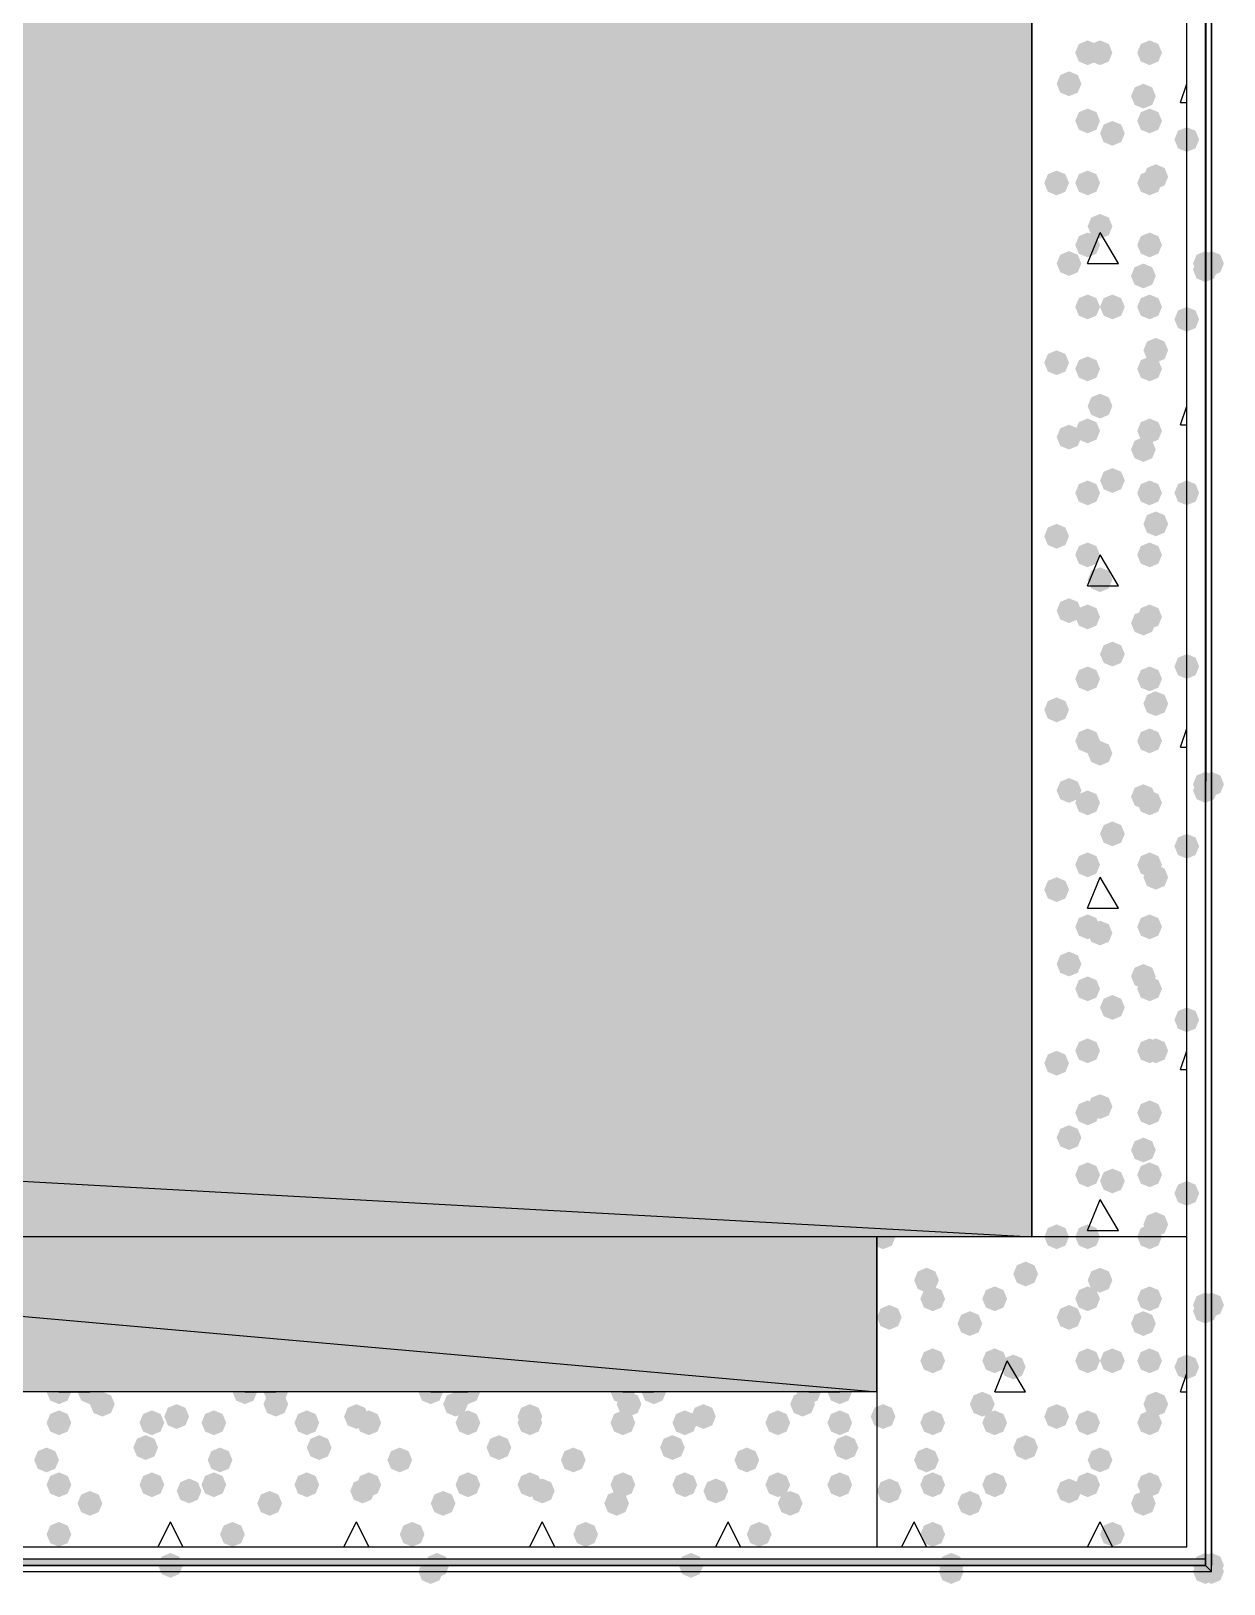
# Model space of a CAD drawing. Header units: millimetres. Extents: x 0 to 420, y 0 to 297.
# Drawn here: x 371.71 to 379.86, y 99.99 to 110.6 of the extents above; entities that cross this region are included whole.
import ezdxf

# ---------------------------------------------------------------- set-up
doc = ezdxf.new("R2010")
doc.units = ezdxf.units.MM
doc.layers.get('0').update_dxf_attribs({"linetype": 'CONTINUOUS'})

msp = doc.modelspace()

# ---------------------------------------------------------------- hatches: boundary and pattern name
at = {"true_color": 0x000007}
h = msp.add_hatch(color=0, dxfattribs=at)
h.paths.add_polyline_path([(379.73, 243.755333), (379.73, 100.160667)], flags=0)
h.paths.add_polyline_path([(379.73, 100.160667), (379.73, 243.755333)], flags=0)
at = {"true_color": 0x000008}
h = msp.add_hatch(color=0, dxfattribs=at)
h.paths.add_polyline_path([(378.544667, 121.454333), (32.469667, 121.454333), (378.544667, 102.362)], flags=0)
h.paths.add_polyline_path([(32.469667, 121.454333), (378.544667, 102.362), (32.469667, 102.362)], flags=0)
for points in [[(379.010333, 110.447667), (378.985463, 110.387871), (378.925667, 110.363), (378.865871, 110.387871), (378.841, 110.447667), (378.865871, 110.507462), (378.925667, 110.532333), (378.985462, 110.507463)], [(379.095, 110.447667), (379.070129, 110.387871), (379.010333, 110.363), (378.950538, 110.387871), (378.925667, 110.447667), (378.950537, 110.507462), (379.010333, 110.532333), (379.070129, 110.507463)], [(379.433667, 110.447667), (379.408796, 110.387871), (379.349, 110.363), (379.289204, 110.387871), (379.264333, 110.447667), (379.289204, 110.507462), (379.349, 110.532333), (379.408796, 110.507463)], [(378.883333, 110.236), (378.858462, 110.176204), (378.798667, 110.151333), (378.738871, 110.176204), (378.714, 110.236), (378.738871, 110.295796), (378.798667, 110.320667), (378.858462, 110.295796)], [(379.391333, 110.151333), (379.366463, 110.091537), (379.306667, 110.066667), (379.246871, 110.091537), (379.222, 110.151333), (379.246871, 110.211129), (379.306667, 110.236), (379.366462, 110.211129)], [(379.010333, 109.982), (378.985463, 109.922204), (378.925667, 109.897333), (378.865871, 109.922204), (378.841, 109.982), (378.865871, 110.041796), (378.925667, 110.066667), (378.985462, 110.041796)], [(379.179667, 109.897333), (379.154796, 109.837538), (379.095, 109.812667), (379.035204, 109.837538), (379.010333, 109.897333), (379.035204, 109.957129), (379.095, 109.982), (379.154796, 109.957129)], [(379.433667, 109.982), (379.408796, 109.922204), (379.349, 109.897333), (379.289204, 109.922204), (379.264333, 109.982), (379.289204, 110.041796), (379.349, 110.066667), (379.408796, 110.041796)], [(379.687667, 109.855), (379.662796, 109.795204), (379.603, 109.770333), (379.543204, 109.795204), (379.518333, 109.855), (379.543204, 109.914796), (379.603, 109.939667), (379.662796, 109.914796)], [(379.476, 109.601), (379.451129, 109.541204), (379.391333, 109.516333), (379.331537, 109.541204), (379.306667, 109.601), (379.331537, 109.660796), (379.391333, 109.685667), (379.451129, 109.660796)], [(378.798667, 109.558667), (378.773796, 109.498871), (378.714, 109.474), (378.654204, 109.498871), (378.629333, 109.558667), (378.654204, 109.618462), (378.714, 109.643333), (378.773796, 109.618463)], [(379.010333, 109.558667), (378.985463, 109.498871), (378.925667, 109.474), (378.865871, 109.498871), (378.841, 109.558667), (378.865871, 109.618462), (378.925667, 109.643333), (378.985462, 109.618463)], [(379.433667, 109.558667), (379.408796, 109.498871), (379.349, 109.474), (379.289204, 109.498871), (379.264333, 109.558667), (379.289204, 109.618462), (379.349, 109.643333), (379.408796, 109.618463)], [(379.095, 109.262333), (379.070129, 109.202538), (379.010333, 109.177667), (378.950538, 109.202538), (378.925667, 109.262333), (378.950537, 109.322129), (379.010333, 109.347), (379.070129, 109.322129)], [(379.010333, 109.135333), (378.985463, 109.075538), (378.925667, 109.050667), (378.865871, 109.075538), (378.841, 109.135333), (378.865871, 109.195129), (378.925667, 109.22), (378.985462, 109.195129)], [(379.433667, 109.135333), (379.408796, 109.075538), (379.349, 109.050667), (379.289204, 109.075538), (379.264333, 109.135333), (379.289204, 109.195129), (379.349, 109.22), (379.408796, 109.195129)], [(378.883333, 109.008333), (378.858462, 108.948537), (378.798667, 108.923667), (378.738871, 108.948537), (378.714, 109.008333), (378.738871, 109.068129), (378.798667, 109.093), (378.858462, 109.068129)], [(379.391333, 108.923667), (379.366463, 108.863871), (379.306667, 108.839), (379.246871, 108.863871), (379.222, 108.923667), (379.246871, 108.983462), (379.306667, 109.008333), (379.366462, 108.983463)], [(379.010333, 108.712), (378.985463, 108.652204), (378.925667, 108.627333), (378.865871, 108.652204), (378.841, 108.712), (378.865871, 108.771796), (378.925667, 108.796667), (378.985462, 108.771796)], [(379.179667, 108.712), (379.154796, 108.652204), (379.095, 108.627333), (379.035204, 108.652204), (379.010333, 108.712), (379.035204, 108.771796), (379.095, 108.796667), (379.154796, 108.771796)], [(379.433667, 108.712), (379.408796, 108.652204), (379.349, 108.627333), (379.289204, 108.652204), (379.264333, 108.712), (379.289204, 108.771796), (379.349, 108.796667), (379.408796, 108.771796)], [(379.687667, 108.627333), (379.662796, 108.567537), (379.603, 108.542667), (379.543204, 108.567537), (379.518333, 108.627333), (379.543204, 108.687129), (379.603, 108.712), (379.662796, 108.687129)], [(379.476, 108.415667), (379.451129, 108.355871), (379.391333, 108.331), (379.331537, 108.355871), (379.306667, 108.415667), (379.331537, 108.475462), (379.391333, 108.500333), (379.451129, 108.475463)], [(378.798667, 108.331), (378.773796, 108.271204), (378.714, 108.246333), (378.654204, 108.271204), (378.629333, 108.331), (378.654204, 108.390796), (378.714, 108.415667), (378.773796, 108.390796)], [(379.010333, 108.288667), (378.985463, 108.228871), (378.925667, 108.204), (378.865871, 108.228871), (378.841, 108.288667), (378.865871, 108.348462), (378.925667, 108.373333), (378.985462, 108.348463)], [(379.433667, 108.288667), (379.408796, 108.228871), (379.349, 108.204), (379.289204, 108.228871), (379.264333, 108.288667), (379.289204, 108.348462), (379.349, 108.373333), (379.408796, 108.348463)], [(379.095, 108.034667), (379.070129, 107.974871), (379.010333, 107.95), (378.950538, 107.974871), (378.925667, 108.034667), (378.950537, 108.094462), (379.010333, 108.119333), (379.070129, 108.094463)], [(378.883333, 107.823), (378.858462, 107.763204), (378.798667, 107.738333), (378.738871, 107.763204), (378.714, 107.823), (378.738871, 107.882796), (378.798667, 107.907667), (378.858462, 107.882796)], [(379.010333, 107.865333), (378.985463, 107.805538), (378.925667, 107.780667), (378.865871, 107.805538), (378.841, 107.865333), (378.865871, 107.925129), (378.925667, 107.95), (378.985462, 107.925129)], [(379.433667, 107.865333), (379.408796, 107.805538), (379.349, 107.780667), (379.289204, 107.805538), (379.264333, 107.865333), (379.289204, 107.925129), (379.349, 107.95), (379.408796, 107.925129)], [(379.391333, 107.738333), (379.366463, 107.678538), (379.306667, 107.653667), (379.246871, 107.678538), (379.222, 107.738333), (379.246871, 107.798129), (379.306667, 107.823), (379.366462, 107.798129)], [(379.179667, 107.526667), (379.154796, 107.466871), (379.095, 107.442), (379.035204, 107.466871), (379.010333, 107.526667), (379.035204, 107.586462), (379.095, 107.611333), (379.154796, 107.586463)], [(379.010333, 107.442), (378.985463, 107.382204), (378.925667, 107.357333), (378.865871, 107.382204), (378.841, 107.442), (378.865871, 107.501796), (378.925667, 107.526667), (378.985462, 107.501796)], [(379.433667, 107.442), (379.408796, 107.382204), (379.349, 107.357333), (379.289204, 107.382204), (379.264333, 107.442), (379.289204, 107.501796), (379.349, 107.526667), (379.408796, 107.501796)], [(379.687667, 107.442), (379.662796, 107.382204), (379.603, 107.357333), (379.543204, 107.382204), (379.518333, 107.442), (379.543204, 107.501796), (379.603, 107.526667), (379.662796, 107.501796)], [(378.798667, 107.145667), (378.773796, 107.085871), (378.714, 107.061), (378.654204, 107.085871), (378.629333, 107.145667), (378.654204, 107.205462), (378.714, 107.230333), (378.773796, 107.205463)], [(379.476, 107.230333), (379.451129, 107.170538), (379.391333, 107.145667), (379.331537, 107.170538), (379.306667, 107.230333), (379.331537, 107.290129), (379.391333, 107.315), (379.451129, 107.290129)], [(379.010333, 107.018667), (378.985463, 106.958871), (378.925667, 106.934), (378.865871, 106.958871), (378.841, 107.018667), (378.865871, 107.078462), (378.925667, 107.103333), (378.985462, 107.078463)], [(379.433667, 107.018667), (379.408796, 106.958871), (379.349, 106.934), (379.289204, 106.958871), (379.264333, 107.018667), (379.289204, 107.078462), (379.349, 107.103333), (379.408796, 107.078463)], [(379.095, 106.849333), (379.070129, 106.789537), (379.010333, 106.764667), (378.950538, 106.789537), (378.925667, 106.849333), (378.950537, 106.909129), (379.010333, 106.934), (379.070129, 106.909129)], [(378.883333, 106.637667), (378.858462, 106.577871), (378.798667, 106.553), (378.738871, 106.577871), (378.714, 106.637667), (378.738871, 106.697462), (378.798667, 106.722333), (378.858462, 106.697463)], [(379.010333, 106.595333), (378.985463, 106.535538), (378.925667, 106.510667), (378.865871, 106.535538), (378.841, 106.595333), (378.865871, 106.655129), (378.925667, 106.68), (378.985462, 106.655129)], [(379.391333, 106.553), (379.366463, 106.493204), (379.306667, 106.468333), (379.246871, 106.493204), (379.222, 106.553), (379.246871, 106.612796), (379.306667, 106.637667), (379.366462, 106.612796)], [(379.433667, 106.595333), (379.408796, 106.535538), (379.349, 106.510667), (379.289204, 106.535538), (379.264333, 106.595333), (379.289204, 106.655129), (379.349, 106.68), (379.408796, 106.655129)], [(379.179667, 106.341333), (379.154796, 106.281537), (379.095, 106.256667), (379.035204, 106.281537), (379.010333, 106.341333), (379.035204, 106.401129), (379.095, 106.426), (379.154796, 106.401129)], [(379.687667, 106.256667), (379.662796, 106.196871), (379.603, 106.172), (379.543204, 106.196871), (379.518333, 106.256667), (379.543204, 106.316462), (379.603, 106.341333), (379.662796, 106.316463)], [(379.010333, 106.172), (378.985463, 106.112204), (378.925667, 106.087333), (378.865871, 106.112204), (378.841, 106.172), (378.865871, 106.231796), (378.925667, 106.256667), (378.985462, 106.231796)], [(379.433667, 106.172), (379.408796, 106.112204), (379.349, 106.087333), (379.289204, 106.112204), (379.264333, 106.172), (379.289204, 106.231796), (379.349, 106.256667), (379.408796, 106.231796)], [(379.476, 106.002667), (379.451129, 105.942871), (379.391333, 105.918), (379.331537, 105.942871), (379.306667, 106.002667), (379.331537, 106.062462), (379.391333, 106.087333), (379.451129, 106.062463)], [(378.798667, 105.960333), (378.773796, 105.900538), (378.714, 105.875667), (378.654204, 105.900538), (378.629333, 105.960333), (378.654204, 106.020129), (378.714, 106.045), (378.773796, 106.020129)], [(379.010333, 105.748667), (378.985463, 105.688871), (378.925667, 105.664), (378.865871, 105.688871), (378.841, 105.748667), (378.865871, 105.808462), (378.925667, 105.833333), (378.985462, 105.808463)], [(379.433667, 105.748667), (379.408796, 105.688871), (379.349, 105.664), (379.289204, 105.688871), (379.264333, 105.748667), (379.289204, 105.808462), (379.349, 105.833333), (379.408796, 105.808463)], [(379.095, 105.664), (379.070129, 105.604204), (379.010333, 105.579333), (378.950538, 105.604204), (378.925667, 105.664), (378.950537, 105.723796), (379.010333, 105.748667), (379.070129, 105.723796)], [(378.883333, 105.41), (378.858462, 105.350204), (378.798667, 105.325333), (378.738871, 105.350204), (378.714, 105.41), (378.738871, 105.469796), (378.798667, 105.494667), (378.858462, 105.469796)], [(379.010333, 105.325333), (378.985463, 105.265537), (378.925667, 105.240667), (378.865871, 105.265537), (378.841, 105.325333), (378.865871, 105.385129), (378.925667, 105.41), (378.985462, 105.385129)], [(379.391333, 105.367667), (379.366463, 105.307871), (379.306667, 105.283), (379.246871, 105.307871), (379.222, 105.367667), (379.246871, 105.427462), (379.306667, 105.452333), (379.366462, 105.427463)], [(379.433667, 105.325333), (379.408796, 105.265537), (379.349, 105.240667), (379.289204, 105.265537), (379.264333, 105.325333), (379.289204, 105.385129), (379.349, 105.41), (379.408796, 105.385129)], [(379.179667, 105.113667), (379.154796, 105.053871), (379.095, 105.029), (379.035204, 105.053871), (379.010333, 105.113667), (379.035204, 105.173462), (379.095, 105.198333), (379.154796, 105.173463)], [(379.687667, 105.029), (379.662796, 104.969204), (379.603, 104.944333), (379.543204, 104.969204), (379.518333, 105.029), (379.543204, 105.088796), (379.603, 105.113667), (379.662796, 105.088796)], [(379.010333, 104.902), (378.985463, 104.842204), (378.925667, 104.817333), (378.865871, 104.842204), (378.841, 104.902), (378.865871, 104.961796), (378.925667, 104.986667), (378.985462, 104.961796)], [(379.433667, 104.902), (379.408796, 104.842204), (379.349, 104.817333), (379.289204, 104.842204), (379.264333, 104.902), (379.289204, 104.961796), (379.349, 104.986667), (379.408796, 104.961796)], [(379.476, 104.817333), (379.451129, 104.757537), (379.391333, 104.732667), (379.331537, 104.757537), (379.306667, 104.817333), (379.331537, 104.877129), (379.391333, 104.902), (379.451129, 104.877129)], [(378.798667, 104.732667), (378.773796, 104.672871), (378.714, 104.648), (378.654204, 104.672871), (378.629333, 104.732667), (378.654204, 104.792462), (378.714, 104.817333), (378.773796, 104.792463)], [(379.010333, 104.478667), (378.985463, 104.418871), (378.925667, 104.394), (378.865871, 104.418871), (378.841, 104.478667), (378.865871, 104.538462), (378.925667, 104.563333), (378.985462, 104.538463)], [(379.433667, 104.478667), (379.408796, 104.418871), (379.349, 104.394), (379.289204, 104.418871), (379.264333, 104.478667), (379.289204, 104.538462), (379.349, 104.563333), (379.408796, 104.538463)], [(379.095, 104.436333), (379.070129, 104.376537), (379.010333, 104.351667), (378.950538, 104.376537), (378.925667, 104.436333), (378.950537, 104.496129), (379.010333, 104.521), (379.070129, 104.496129)], [(378.883333, 104.224667), (378.858462, 104.164871), (378.798667, 104.14), (378.738871, 104.164871), (378.714, 104.224667), (378.738871, 104.284462), (378.798667, 104.309333), (378.858462, 104.284463)], [(379.010333, 104.055333), (378.985463, 103.995538), (378.925667, 103.970667), (378.865871, 103.995538), (378.841, 104.055333), (378.865871, 104.115129), (378.925667, 104.14), (378.985462, 104.115129)], [(379.391333, 104.14), (379.366463, 104.080204), (379.306667, 104.055333), (379.246871, 104.080204), (379.222, 104.14), (379.246871, 104.199796), (379.306667, 104.224667), (379.366462, 104.199796)], [(379.433667, 104.055333), (379.408796, 103.995538), (379.349, 103.970667), (379.289204, 103.995538), (379.264333, 104.055333), (379.289204, 104.115129), (379.349, 104.14), (379.408796, 104.115129)], [(379.179667, 103.928333), (379.154796, 103.868538), (379.095, 103.843667), (379.035204, 103.868538), (379.010333, 103.928333), (379.035204, 103.988129), (379.095, 104.013), (379.154796, 103.988129)], [(379.687667, 103.843667), (379.662796, 103.783871), (379.603, 103.759), (379.543204, 103.783871), (379.518333, 103.843667), (379.543204, 103.903462), (379.603, 103.928333), (379.662796, 103.903463)], [(379.010333, 103.632), (378.985463, 103.572204), (378.925667, 103.547333), (378.865871, 103.572204), (378.841, 103.632), (378.865871, 103.691796), (378.925667, 103.716667), (378.985462, 103.691796)], [(379.433667, 103.632), (379.408796, 103.572204), (379.349, 103.547333), (379.289204, 103.572204), (379.264333, 103.632), (379.289204, 103.691796), (379.349, 103.716667), (379.408796, 103.691796)], [(379.476, 103.632), (379.451129, 103.572204), (379.391333, 103.547333), (379.331537, 103.572204), (379.306667, 103.632), (379.331537, 103.691796), (379.391333, 103.716667), (379.451129, 103.691796)], [(378.798667, 103.547333), (378.773796, 103.487537), (378.714, 103.462667), (378.654204, 103.487537), (378.629333, 103.547333), (378.654204, 103.607129), (378.714, 103.632), (378.773796, 103.607129)], [(379.010333, 103.208667), (378.985463, 103.148871), (378.925667, 103.124), (378.865871, 103.148871), (378.841, 103.208667), (378.865871, 103.268462), (378.925667, 103.293333), (378.985462, 103.268463)], [(379.095, 103.251), (379.070129, 103.191204), (379.010333, 103.166333), (378.950538, 103.191204), (378.925667, 103.251), (378.950537, 103.310796), (379.010333, 103.335667), (379.070129, 103.310796)], [(379.433667, 103.208667), (379.408796, 103.148871), (379.349, 103.124), (379.289204, 103.148871), (379.264333, 103.208667), (379.289204, 103.268462), (379.349, 103.293333), (379.408796, 103.268463)], [(378.883333, 103.039333), (378.858462, 102.979537), (378.798667, 102.954667), (378.738871, 102.979537), (378.714, 103.039333), (378.738871, 103.099129), (378.798667, 103.124), (378.858462, 103.099129)], [(379.391333, 102.954667), (379.366463, 102.894871), (379.306667, 102.87), (379.246871, 102.894871), (379.222, 102.954667), (379.246871, 103.014462), (379.306667, 103.039333), (379.366462, 103.014463)], [(379.010333, 102.785333), (378.985463, 102.725538), (378.925667, 102.700667), (378.865871, 102.725538), (378.841, 102.785333), (378.865871, 102.845129), (378.925667, 102.87), (378.985462, 102.845129)], [(379.433667, 102.785333), (379.408796, 102.725538), (379.349, 102.700667), (379.289204, 102.725538), (379.264333, 102.785333), (379.289204, 102.845129), (379.349, 102.87), (379.408796, 102.845129)], [(379.179667, 102.743), (379.154796, 102.683204), (379.095, 102.658333), (379.035204, 102.683204), (379.010333, 102.743), (379.035204, 102.802796), (379.095, 102.827667), (379.154796, 102.802796)], [(379.687667, 102.658333), (379.662796, 102.598537), (379.603, 102.573667), (379.543204, 102.598537), (379.518333, 102.658333), (379.543204, 102.718129), (379.603, 102.743), (379.662796, 102.718129)], [(379.010333, 102.362), (378.985463, 102.302204), (378.925667, 102.277333), (378.865871, 102.302204), (378.841, 102.362), (378.865871, 102.421796), (378.925667, 102.446667), (378.985462, 102.421796)], [(379.433667, 102.362), (379.408796, 102.302204), (379.349, 102.277333), (379.289204, 102.302204), (379.264333, 102.362), (379.289204, 102.421796), (379.349, 102.446667), (379.408796, 102.421796)], [(379.476, 102.446667), (379.451129, 102.386871), (379.391333, 102.362), (379.331537, 102.386871), (379.306667, 102.446667), (379.331537, 102.506462), (379.391333, 102.531333), (379.451129, 102.506463)], [(371.983, 101.303667), (371.958129, 101.243871), (371.898333, 101.219), (371.838538, 101.243871), (371.813667, 101.303667), (371.838537, 101.363462), (371.898333, 101.388333), (371.958129, 101.363463)], [(372.194667, 101.303667), (372.169796, 101.243871), (372.11, 101.219), (372.050204, 101.243871), (372.025333, 101.303667), (372.050204, 101.363462), (372.11, 101.388333), (372.169796, 101.363463)], [(373.253, 101.303667), (373.228129, 101.243871), (373.168333, 101.219), (373.108538, 101.243871), (373.083667, 101.303667), (373.108537, 101.363462), (373.168333, 101.388333), (373.228129, 101.363463)], [(373.464667, 101.303667), (373.439796, 101.243871), (373.38, 101.219), (373.320204, 101.243871), (373.295333, 101.303667), (373.320204, 101.363462), (373.38, 101.388333), (373.439796, 101.363463)], [(374.523, 101.303667), (374.498129, 101.243871), (374.438333, 101.219), (374.378537, 101.243871), (374.353667, 101.303667), (374.378537, 101.363462), (374.438333, 101.388333), (374.498129, 101.363463)], [(374.777, 101.303667), (374.752129, 101.243871), (374.692333, 101.219), (374.632538, 101.243871), (374.607667, 101.303667), (374.632537, 101.363462), (374.692333, 101.388333), (374.752129, 101.363463)], [(375.835333, 101.303667), (375.810462, 101.243871), (375.750667, 101.219), (375.690871, 101.243871), (375.666, 101.303667), (375.690871, 101.363462), (375.750667, 101.388333), (375.810462, 101.363463)], [(376.047, 101.303667), (376.022129, 101.243871), (375.962333, 101.219), (375.902537, 101.243871), (375.877667, 101.303667), (375.902537, 101.363462), (375.962333, 101.388333), (376.022129, 101.363463)], [(377.105333, 101.303667), (377.080462, 101.243871), (377.020667, 101.219), (376.960871, 101.243871), (376.936, 101.303667), (376.960871, 101.363462), (377.020667, 101.388333), (377.080462, 101.363463)], [(377.317, 101.303667), (377.292129, 101.243871), (377.232333, 101.219), (377.172537, 101.243871), (377.147667, 101.303667), (377.172537, 101.363462), (377.232333, 101.388333), (377.292129, 101.363463)], [(372.279333, 101.219), (372.254462, 101.159204), (372.194667, 101.134333), (372.134871, 101.159204), (372.11, 101.219), (372.134871, 101.278796), (372.194667, 101.303667), (372.254462, 101.278796)], [(373.464667, 101.219), (373.439796, 101.159204), (373.38, 101.134333), (373.320204, 101.159204), (373.295333, 101.219), (373.320204, 101.278796), (373.38, 101.303667), (373.439796, 101.278796)], [(374.692333, 101.219), (374.667462, 101.159204), (374.607667, 101.134333), (374.547871, 101.159204), (374.523, 101.219), (374.547871, 101.278796), (374.607667, 101.303667), (374.667462, 101.278796)], [(375.877667, 101.219), (375.852796, 101.159204), (375.793, 101.134333), (375.733204, 101.159204), (375.708333, 101.219), (375.733204, 101.278796), (375.793, 101.303667), (375.852796, 101.278796)], [(377.063, 101.219), (377.038129, 101.159204), (376.978333, 101.134333), (376.918537, 101.159204), (376.893667, 101.219), (376.918537, 101.278796), (376.978333, 101.303667), (377.038129, 101.278796)], [(371.983, 101.092), (371.958129, 101.032204), (371.898333, 101.007333), (371.838538, 101.032204), (371.813667, 101.092), (371.838537, 101.151796), (371.898333, 101.176667), (371.958129, 101.151796)], [(372.618, 101.092), (372.593129, 101.032204), (372.533333, 101.007333), (372.473538, 101.032204), (372.448667, 101.092), (372.473537, 101.151796), (372.533333, 101.176667), (372.593129, 101.151796)], [(372.787333, 101.134333), (372.762462, 101.074537), (372.702667, 101.049667), (372.642871, 101.074537), (372.618, 101.134333), (372.642871, 101.194129), (372.702667, 101.219), (372.762462, 101.194129)], [(373.041333, 101.092), (373.016462, 101.032204), (372.956667, 101.007333), (372.896871, 101.032204), (372.872, 101.092), (372.896871, 101.151796), (372.956667, 101.176667), (373.016462, 101.151796)], [(373.676333, 101.092), (373.651462, 101.032204), (373.591667, 101.007333), (373.531871, 101.032204), (373.507, 101.092), (373.531871, 101.151796), (373.591667, 101.176667), (373.651462, 101.151796)], [(374.015, 101.134333), (373.990129, 101.074537), (373.930333, 101.049667), (373.870538, 101.074537), (373.845667, 101.134333), (373.870537, 101.194129), (373.930333, 101.219), (373.990129, 101.194129)], [(374.099667, 101.092), (374.074796, 101.032204), (374.015, 101.007333), (373.955204, 101.032204), (373.930333, 101.092), (373.955204, 101.151796), (374.015, 101.176667), (374.074796, 101.151796)], [(374.777, 101.092), (374.752129, 101.032204), (374.692333, 101.007333), (374.632538, 101.032204), (374.607667, 101.092), (374.632537, 101.151796), (374.692333, 101.176667), (374.752129, 101.151796)], [(375.200333, 101.134333), (375.175462, 101.074537), (375.115667, 101.049667), (375.055871, 101.074537), (375.031, 101.134333), (375.055871, 101.194129), (375.115667, 101.219), (375.175462, 101.194129)], [(375.200333, 101.092), (375.175462, 101.032204), (375.115667, 101.007333), (375.055871, 101.032204), (375.031, 101.092), (375.055871, 101.151796), (375.115667, 101.176667), (375.175462, 101.151796)], [(375.835333, 101.092), (375.810462, 101.032204), (375.750667, 101.007333), (375.690871, 101.032204), (375.666, 101.092), (375.690871, 101.151796), (375.750667, 101.176667), (375.810462, 101.151796)], [(376.258667, 101.092), (376.233796, 101.032204), (376.174, 101.007333), (376.114204, 101.032204), (376.089333, 101.092), (376.114204, 101.151796), (376.174, 101.176667), (376.233796, 101.151796)], [(376.385667, 101.134333), (376.360796, 101.074537), (376.301, 101.049667), (376.241204, 101.074537), (376.216333, 101.134333), (376.241204, 101.194129), (376.301, 101.219), (376.360796, 101.194129)], [(376.893667, 101.092), (376.868796, 101.032204), (376.809, 101.007333), (376.749204, 101.032204), (376.724333, 101.092), (376.749204, 101.151796), (376.809, 101.176667), (376.868796, 101.151796)], [(377.317, 101.092), (377.292129, 101.032204), (377.232333, 101.007333), (377.172537, 101.032204), (377.147667, 101.092), (377.172537, 101.151796), (377.232333, 101.176667), (377.292129, 101.151796)], [(372.575667, 100.922667), (372.550796, 100.862871), (372.491, 100.838), (372.431204, 100.862871), (372.406333, 100.922667), (372.431204, 100.982462), (372.491, 101.007333), (372.550796, 100.982463)], [(373.761, 100.922667), (373.736129, 100.862871), (373.676333, 100.838), (373.616537, 100.862871), (373.591667, 100.922667), (373.616537, 100.982462), (373.676333, 101.007333), (373.736129, 100.982463)], [(374.988667, 100.922667), (374.963796, 100.862871), (374.904, 100.838), (374.844204, 100.862871), (374.819333, 100.922667), (374.844204, 100.982462), (374.904, 101.007333), (374.963796, 100.982463)], [(376.174, 100.922667), (376.149129, 100.862871), (376.089333, 100.838), (376.029537, 100.862871), (376.004667, 100.922667), (376.029537, 100.982462), (376.089333, 101.007333), (376.149129, 100.982463)], [(377.359333, 100.922667), (377.334462, 100.862871), (377.274667, 100.838), (377.214871, 100.862871), (377.19, 100.922667), (377.214871, 100.982462), (377.274667, 101.007333), (377.334462, 100.982463)], [(371.898333, 100.838), (371.873462, 100.778204), (371.813667, 100.753333), (371.753871, 100.778204), (371.729, 100.838), (371.753871, 100.897796), (371.813667, 100.922667), (371.873462, 100.897796)], [(373.083667, 100.838), (373.058796, 100.778204), (372.999, 100.753333), (372.939204, 100.778204), (372.914333, 100.838), (372.939204, 100.897796), (372.999, 100.922667), (373.058796, 100.897796)], [(374.311333, 100.838), (374.286462, 100.778204), (374.226667, 100.753333), (374.166871, 100.778204), (374.142, 100.838), (374.166871, 100.897796), (374.226667, 100.922667), (374.286462, 100.897796)], [(375.496667, 100.838), (375.471796, 100.778204), (375.412, 100.753333), (375.352204, 100.778204), (375.327333, 100.838), (375.352204, 100.897796), (375.412, 100.922667), (375.471796, 100.897796)], [(376.682, 100.838), (376.657129, 100.778204), (376.597333, 100.753333), (376.537537, 100.778204), (376.512667, 100.838), (376.537537, 100.897796), (376.597333, 100.922667), (376.657129, 100.897796)], [(371.983, 100.668667), (371.958129, 100.608871), (371.898333, 100.584), (371.838538, 100.608871), (371.813667, 100.668667), (371.838537, 100.728462), (371.898333, 100.753333), (371.958129, 100.728463)], [(372.618, 100.668667), (372.593129, 100.608871), (372.533333, 100.584), (372.473538, 100.608871), (372.448667, 100.668667), (372.473537, 100.728462), (372.533333, 100.753333), (372.593129, 100.728463)], [(373.041333, 100.668667), (373.016462, 100.608871), (372.956667, 100.584), (372.896871, 100.608871), (372.872, 100.668667), (372.896871, 100.728462), (372.956667, 100.753333), (373.016462, 100.728463)], [(373.676333, 100.668667), (373.651462, 100.608871), (373.591667, 100.584), (373.531871, 100.608871), (373.507, 100.668667), (373.531871, 100.728462), (373.591667, 100.753333), (373.651462, 100.728463)], [(374.099667, 100.668667), (374.074796, 100.608871), (374.015, 100.584), (373.955204, 100.608871), (373.930333, 100.668667), (373.955204, 100.728462), (374.015, 100.753333), (374.074796, 100.728463)], [(374.777, 100.668667), (374.752129, 100.608871), (374.692333, 100.584), (374.632538, 100.608871), (374.607667, 100.668667), (374.632537, 100.728462), (374.692333, 100.753333), (374.752129, 100.728463)], [(375.200333, 100.668667), (375.175462, 100.608871), (375.115667, 100.584), (375.055871, 100.608871), (375.031, 100.668667), (375.055871, 100.728462), (375.115667, 100.753333), (375.175462, 100.728463)], [(375.835333, 100.668667), (375.810462, 100.608871), (375.750667, 100.584), (375.690871, 100.608871), (375.666, 100.668667), (375.690871, 100.728462), (375.750667, 100.753333), (375.810462, 100.728463)], [(376.258667, 100.668667), (376.233796, 100.608871), (376.174, 100.584), (376.114204, 100.608871), (376.089333, 100.668667), (376.114204, 100.728462), (376.174, 100.753333), (376.233796, 100.728463)], [(376.893667, 100.668667), (376.868796, 100.608871), (376.809, 100.584), (376.749204, 100.608871), (376.724333, 100.668667), (376.749204, 100.728462), (376.809, 100.753333), (376.868796, 100.728463)], [(377.317, 100.668667), (377.292129, 100.608871), (377.232333, 100.584), (377.172537, 100.608871), (377.147667, 100.668667), (377.172537, 100.728462), (377.232333, 100.753333), (377.292129, 100.728463)], [(372.872, 100.626333), (372.847129, 100.566537), (372.787333, 100.541667), (372.727538, 100.566537), (372.702667, 100.626333), (372.727537, 100.686129), (372.787333, 100.711), (372.847129, 100.686129)], [(374.057333, 100.626333), (374.032462, 100.566537), (373.972667, 100.541667), (373.912871, 100.566537), (373.888, 100.626333), (373.912871, 100.686129), (373.972667, 100.711), (374.032462, 100.686129)], [(375.285, 100.626333), (375.260129, 100.566537), (375.200333, 100.541667), (375.140538, 100.566537), (375.115667, 100.626333), (375.140537, 100.686129), (375.200333, 100.711), (375.260129, 100.686129)], [(376.470333, 100.626333), (376.445462, 100.566537), (376.385667, 100.541667), (376.325871, 100.566537), (376.301, 100.626333), (376.325871, 100.686129), (376.385667, 100.711), (376.445462, 100.686129)], [(372.194667, 100.541667), (372.169796, 100.481871), (372.11, 100.457), (372.050204, 100.481871), (372.025333, 100.541667), (372.050204, 100.601462), (372.11, 100.626333), (372.169796, 100.601463)], [(373.422333, 100.541667), (373.397462, 100.481871), (373.337667, 100.457), (373.277871, 100.481871), (373.253, 100.541667), (373.277871, 100.601462), (373.337667, 100.626333), (373.397462, 100.601463)], [(374.607667, 100.541667), (374.582796, 100.481871), (374.523, 100.457), (374.463204, 100.481871), (374.438333, 100.541667), (374.463204, 100.601462), (374.523, 100.626333), (374.582796, 100.601463)], [(375.793, 100.541667), (375.768129, 100.481871), (375.708333, 100.457), (375.648537, 100.481871), (375.623667, 100.541667), (375.648537, 100.601462), (375.708333, 100.626333), (375.768129, 100.601463)], [(376.978333, 100.541667), (376.953463, 100.481871), (376.893667, 100.457), (376.833871, 100.481871), (376.809, 100.541667), (376.833871, 100.601462), (376.893667, 100.626333), (376.953462, 100.601463)], [(371.983, 100.33), (371.958129, 100.270204), (371.898333, 100.245333), (371.838538, 100.270204), (371.813667, 100.33), (371.838537, 100.389796), (371.898333, 100.414667), (371.958129, 100.389796)], [(373.168333, 100.33), (373.143462, 100.270204), (373.083667, 100.245333), (373.023871, 100.270204), (372.999, 100.33), (373.023871, 100.389796), (373.083667, 100.414667), (373.143462, 100.389796)], [(374.396, 100.33), (374.371129, 100.270204), (374.311333, 100.245333), (374.251537, 100.270204), (374.226667, 100.33), (374.251537, 100.389796), (374.311333, 100.414667), (374.371129, 100.389796)], [(375.581333, 100.33), (375.556462, 100.270204), (375.496667, 100.245333), (375.436871, 100.270204), (375.412, 100.33), (375.436871, 100.389796), (375.496667, 100.414667), (375.556462, 100.389796)], [(376.766667, 100.33), (376.741796, 100.270204), (376.682, 100.245333), (376.622204, 100.270204), (376.597333, 100.33), (376.622204, 100.389796), (376.682, 100.414667), (376.741796, 100.389796)]]:
    msp.add_hatch(color=0, dxfattribs=at).paths.add_polyline_path(points, flags=0)
at = {"true_color": 0x0000fe}
for points in [[(379.814667, 109.008333), (379.789796, 108.948537), (379.73, 108.923667), (379.670204, 108.948537), (379.645333, 109.008333), (379.670204, 109.068129), (379.73, 109.093), (379.789796, 109.068129)], [(379.814667, 109.008333), (379.789796, 108.948537), (379.73, 108.923667), (379.670204, 108.948537), (379.645333, 109.008333), (379.670204, 109.068129), (379.73, 109.093), (379.789796, 109.068129)], [(379.814667, 108.966), (379.789796, 108.906204), (379.73, 108.881333), (379.670204, 108.906204), (379.645333, 108.966), (379.670204, 109.025796), (379.73, 109.050667), (379.789796, 109.025796)], [(379.857, 109.008333), (379.832129, 108.948537), (379.772333, 108.923667), (379.712538, 108.948537), (379.687667, 109.008333), (379.712537, 109.068129), (379.772333, 109.093), (379.832129, 109.068129)], [(379.814667, 105.452333), (379.789796, 105.392538), (379.73, 105.367667), (379.670204, 105.392538), (379.645333, 105.452333), (379.670204, 105.512129), (379.73, 105.537), (379.789796, 105.512129)], [(379.814667, 105.452333), (379.789796, 105.392538), (379.73, 105.367667), (379.670204, 105.392538), (379.645333, 105.452333), (379.670204, 105.512129), (379.73, 105.537), (379.789796, 105.512129)], [(379.857, 105.452333), (379.832129, 105.392538), (379.772333, 105.367667), (379.712538, 105.392538), (379.687667, 105.452333), (379.712537, 105.512129), (379.772333, 105.537), (379.832129, 105.512129)], [(379.814667, 105.41), (379.789796, 105.350204), (379.73, 105.325333), (379.670204, 105.350204), (379.645333, 105.41), (379.670204, 105.469796), (379.73, 105.494667), (379.789796, 105.469796)], [(379.814667, 101.896333), (379.789796, 101.836537), (379.73, 101.811667), (379.670204, 101.836537), (379.645333, 101.896333), (379.670204, 101.956129), (379.73, 101.981), (379.789796, 101.956129)], [(379.814667, 101.854), (379.789796, 101.794204), (379.73, 101.769333), (379.670204, 101.794204), (379.645333, 101.854), (379.670204, 101.913796), (379.73, 101.938667), (379.789796, 101.913796)], [(379.857, 101.896333), (379.832129, 101.836537), (379.772333, 101.811667), (379.712538, 101.836537), (379.687667, 101.896333), (379.712537, 101.956129), (379.772333, 101.981), (379.832129, 101.956129)], [(372.745, 100.118333), (372.720129, 100.058538), (372.660333, 100.033667), (372.600537, 100.058538), (372.575667, 100.118333), (372.600537, 100.178129), (372.660333, 100.203), (372.720129, 100.178129)], [(372.745, 100.118333), (372.720129, 100.058538), (372.660333, 100.033667), (372.600537, 100.058538), (372.575667, 100.118333), (372.600537, 100.178129), (372.660333, 100.203), (372.720129, 100.178129)], [(374.523, 100.076), (374.498129, 100.016204), (374.438333, 99.991333), (374.378537, 100.016204), (374.353667, 100.076), (374.378537, 100.135796), (374.438333, 100.160667), (374.498129, 100.135796)], [(374.565333, 100.118333), (374.540462, 100.058538), (374.480667, 100.033667), (374.420871, 100.058538), (374.396, 100.118333), (374.420871, 100.178129), (374.480667, 100.203), (374.540462, 100.178129)], [(376.301, 100.118333), (376.276129, 100.058538), (376.216333, 100.033667), (376.156538, 100.058538), (376.131667, 100.118333), (376.156537, 100.178129), (376.216333, 100.203), (376.276129, 100.178129)], [(376.301, 100.118333), (376.276129, 100.058538), (376.216333, 100.033667), (376.156538, 100.058538), (376.131667, 100.118333), (376.156537, 100.178129), (376.216333, 100.203), (376.276129, 100.178129)], [(378.079, 100.118333), (378.054129, 100.058538), (377.994333, 100.033667), (377.934537, 100.058538), (377.909667, 100.118333), (377.934537, 100.178129), (377.994333, 100.203), (378.054129, 100.178129)], [(378.079, 100.076), (378.054129, 100.016204), (377.994333, 99.991333), (377.934537, 100.016204), (377.909667, 100.076), (377.934537, 100.135796), (377.994333, 100.160667), (378.054129, 100.135796)], [(379.814667, 100.118333), (379.789796, 100.058538), (379.73, 100.033667), (379.670204, 100.058538), (379.645333, 100.118333), (379.670204, 100.178129), (379.73, 100.203), (379.789796, 100.178129)], [(379.814667, 100.118333), (379.789796, 100.058538), (379.73, 100.033667), (379.670204, 100.058538), (379.645333, 100.118333), (379.670204, 100.178129), (379.73, 100.203), (379.789796, 100.178129)], [(379.814667, 100.118333), (379.789796, 100.058538), (379.73, 100.033667), (379.670204, 100.058538), (379.645333, 100.118333), (379.670204, 100.178129), (379.73, 100.203), (379.789796, 100.178129)], [(379.814667, 100.118333), (379.789796, 100.058538), (379.73, 100.033667), (379.670204, 100.058538), (379.645333, 100.118333), (379.670204, 100.178129), (379.73, 100.203), (379.789796, 100.178129)], [(379.814667, 100.118333), (379.789796, 100.058538), (379.73, 100.033667), (379.670204, 100.058538), (379.645333, 100.118333), (379.670204, 100.178129), (379.73, 100.203), (379.789796, 100.178129)], [(379.814667, 100.118333), (379.789796, 100.058538), (379.73, 100.033667), (379.670204, 100.058538), (379.645333, 100.118333), (379.670204, 100.178129), (379.73, 100.203), (379.789796, 100.178129)], [(379.814667, 100.076), (379.789796, 100.016204), (379.73, 99.991333), (379.670204, 100.016204), (379.645333, 100.076), (379.670204, 100.135796), (379.73, 100.160667), (379.789796, 100.135796)], [(379.814667, 100.076), (379.789796, 100.016204), (379.73, 99.991333), (379.670204, 100.016204), (379.645333, 100.076), (379.670204, 100.135796), (379.73, 100.160667), (379.789796, 100.135796)], [(379.857, 100.118333), (379.832129, 100.058538), (379.772333, 100.033667), (379.712538, 100.058538), (379.687667, 100.118333), (379.712537, 100.178129), (379.772333, 100.203), (379.832129, 100.178129)], [(379.857, 100.076), (379.832129, 100.016204), (379.772333, 99.991333), (379.712538, 100.016204), (379.687667, 100.076), (379.712537, 100.135796), (379.772333, 100.160667), (379.832129, 100.135796)], [(379.857, 100.076), (379.832129, 100.016204), (379.772333, 99.991333), (379.712538, 100.016204), (379.687667, 100.076), (379.712537, 100.135796), (379.772333, 100.160667), (379.832129, 100.135796)]]:
    msp.add_hatch(color=0, dxfattribs=at).paths.add_polyline_path(points, flags=0)
at = {"true_color": 0x000007}
for points in [[(377.613333, 102.362), (377.588462, 102.302204), (377.528667, 102.277333), (377.468871, 102.302204), (377.444, 102.362), (377.468871, 102.421796), (377.528667, 102.446667), (377.588462, 102.421796)], [(378.798667, 102.362), (378.773796, 102.302204), (378.714, 102.277333), (378.654204, 102.302204), (378.629333, 102.362), (378.654204, 102.421796), (378.714, 102.446667), (378.773796, 102.421796)], [(377.909667, 102.065667), (377.884796, 102.005871), (377.825, 101.981), (377.765204, 102.005871), (377.740333, 102.065667), (377.765204, 102.125462), (377.825, 102.150333), (377.884796, 102.125463)], [(378.587, 102.108), (378.562129, 102.048204), (378.502333, 102.023333), (378.442538, 102.048204), (378.417667, 102.108), (378.442537, 102.167796), (378.502333, 102.192667), (378.562129, 102.167796)], [(379.095, 102.065667), (379.070129, 102.005871), (379.010333, 101.981), (378.950538, 102.005871), (378.925667, 102.065667), (378.950537, 102.125462), (379.010333, 102.150333), (379.070129, 102.125463)], [(377.952, 101.938667), (377.927129, 101.878871), (377.867333, 101.854), (377.807538, 101.878871), (377.782667, 101.938667), (377.807537, 101.998462), (377.867333, 102.023333), (377.927129, 101.998463)], [(378.375333, 101.938667), (378.350462, 101.878871), (378.290667, 101.854), (378.230871, 101.878871), (378.206, 101.938667), (378.230871, 101.998462), (378.290667, 102.023333), (378.350462, 101.998463)], [(379.010333, 101.938667), (378.985463, 101.878871), (378.925667, 101.854), (378.865871, 101.878871), (378.841, 101.938667), (378.865871, 101.998462), (378.925667, 102.023333), (378.985462, 101.998463)], [(379.433667, 101.938667), (379.408796, 101.878871), (379.349, 101.854), (379.289204, 101.878871), (379.264333, 101.938667), (379.289204, 101.998462), (379.349, 102.023333), (379.408796, 101.998463)], [(377.655667, 101.811667), (377.630796, 101.751871), (377.571, 101.727), (377.511204, 101.751871), (377.486333, 101.811667), (377.511204, 101.871462), (377.571, 101.896333), (377.630796, 101.871463)], [(378.206, 101.769333), (378.181129, 101.709537), (378.121333, 101.684667), (378.061537, 101.709537), (378.036667, 101.769333), (378.061537, 101.829129), (378.121333, 101.854), (378.181129, 101.829129)], [(378.883333, 101.811667), (378.858462, 101.751871), (378.798667, 101.727), (378.738871, 101.751871), (378.714, 101.811667), (378.738871, 101.871462), (378.798667, 101.896333), (378.858462, 101.871463)], [(379.391333, 101.769333), (379.366463, 101.709537), (379.306667, 101.684667), (379.246871, 101.709537), (379.222, 101.769333), (379.246871, 101.829129), (379.306667, 101.854), (379.366462, 101.829129)], [(377.952, 101.515333), (377.927129, 101.455537), (377.867333, 101.430667), (377.807538, 101.455537), (377.782667, 101.515333), (377.807537, 101.575129), (377.867333, 101.6), (377.927129, 101.575129)], [(377.952, 101.515333), (377.927129, 101.455537), (377.867333, 101.430667), (377.807538, 101.455537), (377.782667, 101.515333), (377.807537, 101.575129), (377.867333, 101.6), (377.927129, 101.575129)], [(378.375333, 101.515333), (378.350462, 101.455537), (378.290667, 101.430667), (378.230871, 101.455537), (378.206, 101.515333), (378.230871, 101.575129), (378.290667, 101.6), (378.350462, 101.575129)], [(379.010333, 101.515333), (378.985463, 101.455537), (378.925667, 101.430667), (378.865871, 101.455537), (378.841, 101.515333), (378.865871, 101.575129), (378.925667, 101.6), (378.985462, 101.575129)], [(379.179667, 101.515333), (379.154796, 101.455537), (379.095, 101.430667), (379.035204, 101.455537), (379.010333, 101.515333), (379.035204, 101.575129), (379.095, 101.6), (379.154796, 101.575129)], [(379.433667, 101.515333), (379.408796, 101.455537), (379.349, 101.430667), (379.289204, 101.455537), (379.264333, 101.515333), (379.289204, 101.575129), (379.349, 101.6), (379.408796, 101.575129)], [(378.502333, 101.473), (378.477462, 101.413204), (378.417667, 101.388333), (378.357871, 101.413204), (378.333, 101.473), (378.357871, 101.532796), (378.417667, 101.557667), (378.477462, 101.532796)], [(379.687667, 101.473), (379.662796, 101.413204), (379.603, 101.388333), (379.543204, 101.413204), (379.518333, 101.473), (379.543204, 101.532796), (379.603, 101.557667), (379.662796, 101.532796)], [(378.290667, 101.219), (378.265796, 101.159204), (378.206, 101.134333), (378.146204, 101.159204), (378.121333, 101.219), (378.146204, 101.278796), (378.206, 101.303667), (378.265796, 101.278796)], [(379.476, 101.219), (379.451129, 101.159204), (379.391333, 101.134333), (379.331537, 101.159204), (379.306667, 101.219), (379.331537, 101.278796), (379.391333, 101.303667), (379.451129, 101.278796)], [(377.613333, 101.134333), (377.588462, 101.074537), (377.528667, 101.049667), (377.468871, 101.074537), (377.444, 101.134333), (377.468871, 101.194129), (377.528667, 101.219), (377.588462, 101.194129)], [(377.952, 101.092), (377.927129, 101.032204), (377.867333, 101.007333), (377.807538, 101.032204), (377.782667, 101.092), (377.807537, 101.151796), (377.867333, 101.176667), (377.927129, 101.151796)], [(378.375333, 101.092), (378.350462, 101.032204), (378.290667, 101.007333), (378.230871, 101.032204), (378.206, 101.092), (378.230871, 101.151796), (378.290667, 101.176667), (378.350462, 101.151796)], [(378.798667, 101.134333), (378.773796, 101.074537), (378.714, 101.049667), (378.654204, 101.074537), (378.629333, 101.134333), (378.654204, 101.194129), (378.714, 101.219), (378.773796, 101.194129)], [(379.010333, 101.092), (378.985463, 101.032204), (378.925667, 101.007333), (378.865871, 101.032204), (378.841, 101.092), (378.865871, 101.151796), (378.925667, 101.176667), (378.985462, 101.151796)], [(379.433667, 101.092), (379.408796, 101.032204), (379.349, 101.007333), (379.289204, 101.032204), (379.264333, 101.092), (379.289204, 101.151796), (379.349, 101.176667), (379.408796, 101.151796)], [(378.587, 100.922667), (378.562129, 100.862871), (378.502333, 100.838), (378.442538, 100.862871), (378.417667, 100.922667), (378.442537, 100.982462), (378.502333, 101.007333), (378.562129, 100.982463)], [(377.909667, 100.838), (377.884796, 100.778204), (377.825, 100.753333), (377.765204, 100.778204), (377.740333, 100.838), (377.765204, 100.897796), (377.825, 100.922667), (377.884796, 100.897796)], [(379.095, 100.838), (379.070129, 100.778204), (379.010333, 100.753333), (378.950538, 100.778204), (378.925667, 100.838), (378.950537, 100.897796), (379.010333, 100.922667), (379.070129, 100.897796)], [(377.952, 100.668667), (377.927129, 100.608871), (377.867333, 100.584), (377.807538, 100.608871), (377.782667, 100.668667), (377.807537, 100.728462), (377.867333, 100.753333), (377.927129, 100.728463)], [(378.375333, 100.668667), (378.350462, 100.608871), (378.290667, 100.584), (378.230871, 100.608871), (378.206, 100.668667), (378.230871, 100.728462), (378.290667, 100.753333), (378.350462, 100.728463)], [(379.010333, 100.668667), (378.985463, 100.608871), (378.925667, 100.584), (378.865871, 100.608871), (378.841, 100.668667), (378.865871, 100.728462), (378.925667, 100.753333), (378.985462, 100.728463)], [(379.433667, 100.668667), (379.408796, 100.608871), (379.349, 100.584), (379.289204, 100.608871), (379.264333, 100.668667), (379.289204, 100.728462), (379.349, 100.753333), (379.408796, 100.728463)], [(377.655667, 100.626333), (377.630796, 100.566537), (377.571, 100.541667), (377.511204, 100.566537), (377.486333, 100.626333), (377.511204, 100.686129), (377.571, 100.711), (377.630796, 100.686129)], [(378.883333, 100.626333), (378.858462, 100.566537), (378.798667, 100.541667), (378.738871, 100.566537), (378.714, 100.626333), (378.738871, 100.686129), (378.798667, 100.711), (378.858462, 100.686129)], [(378.206, 100.541667), (378.181129, 100.481871), (378.121333, 100.457), (378.061537, 100.481871), (378.036667, 100.541667), (378.061537, 100.601462), (378.121333, 100.626333), (378.181129, 100.601463)], [(379.391333, 100.541667), (379.366463, 100.481871), (379.306667, 100.457), (379.246871, 100.481871), (379.222, 100.541667), (379.246871, 100.601462), (379.306667, 100.626333), (379.366462, 100.601463)], [(377.952, 100.33), (377.927129, 100.270204), (377.867333, 100.245333), (377.807538, 100.270204), (377.782667, 100.33), (377.807537, 100.389796), (377.867333, 100.414667), (377.927129, 100.389796)], [(379.179667, 100.33), (379.154796, 100.270204), (379.095, 100.245333), (379.035204, 100.270204), (379.010333, 100.33), (379.035204, 100.389796), (379.095, 100.414667), (379.154796, 100.389796)], [(379.73, 100.160667), (379.73, 100.118333)], [(379.73, 100.160667), (379.73, 100.118333)]]:
    msp.add_hatch(color=0, dxfattribs=at).paths.add_polyline_path(points, flags=0)
at = {"true_color": 0x000008}
h = msp.add_hatch(color=0, dxfattribs=at)
h.paths.add_polyline_path([(377.486333, 102.362), (365.506, 102.362), (377.486333, 101.303667)], flags=0)
h.paths.add_polyline_path([(365.506, 102.362), (377.486333, 101.303667), (365.506, 101.303667)], flags=0)
at = {"true_color": 0x000007}
h = msp.add_hatch(color=0, dxfattribs=at)
h.paths.add_polyline_path([(379.73, 100.160667), (31.284333, 100.160667), (379.73, 100.118333)], flags=0)
h.paths.add_polyline_path([(31.284333, 100.160667), (379.73, 100.118333), (31.284333, 100.118333)], flags=0)

# ---------------------------------------------------------------- linework, layer by layer
at = {"color": 0, "true_color": 0x000007}
for points in [[(379.772333, 100.118333), (379.772333, 243.797667), (379.73, 243.797667)], [(379.73, 243.755333), (379.772333, 243.755333), (379.73, 100.118333)], [(379.73, 243.755333), (379.73, 100.118333)], [(379.73, 243.755333), (379.73, 100.160667), (379.73, 100.118333)], [(379.73, 243.755333), (379.73, 100.160667)], [(379.772333, 243.755333), (379.772333, 100.118333)], [(378.544667, 121.454333), (378.544667, 102.362)], [(379.603, 102.362), (379.603, 121.454333)], [(378.290667, 101.303667), (378.375333, 101.515333)], [(378.502333, 101.303667), (378.375333, 101.515333)], [(379.560667, 101.303667), (379.603, 101.430667)], [(377.486333, 101.303667), (365.506, 101.303667)], [(378.290667, 101.303667), (378.502333, 101.303667)], [(379.560667, 101.303667), (379.603, 101.303667)], [(377.655667, 100.245333), (377.740333, 100.414667)], [(377.825, 100.245333), (377.740333, 100.414667)], [(378.925667, 100.245333), (379.010333, 100.414667)], [(379.095, 100.245333), (379.010333, 100.414667)], [(365.506, 100.245333), (377.486333, 100.245333)], [(379.73, 100.118333), (31.242, 100.118333), (379.73, 100.118333), (31.242, 100.076)], [(379.73, 100.118333), (31.284333, 100.118333), (31.242, 100.118333)], [(31.242, 100.076), (379.772333, 100.076), (379.772333, 100.118333)], [(379.73, 100.160667), (31.284333, 100.160667)], [(31.284333, 100.118333), (379.73, 100.118333), (31.284333, 100.118333), (379.73, 100.118333)], [(379.73, 100.118333), (31.284333, 100.118333)], [(379.73, 100.118333), (379.73, 100.160667)], [(379.772333, 100.076), (379.73, 100.118333)]]:
    msp.add_lwpolyline(points, dxfattribs=at)
for points in [[(379.73, 243.755333), (379.73, 100.118333)], [(379.73, 243.755333), (379.73, 100.160667)], [(379.73, 100.160667), (379.73, 243.755333)], [(377.486333, 102.362), (377.486333, 100.245333), (379.603, 100.245333), (379.603, 102.362)], [(379.73, 100.160667), (31.284333, 100.160667), (379.73, 100.118333)], [(31.284333, 100.160667), (379.73, 100.118333), (31.284333, 100.118333)], [(379.73, 100.160667), (379.73, 100.118333)], [(379.73, 100.160667), (379.73, 100.118333)]]:
    msp.add_lwpolyline(points, close=True, dxfattribs=at)
at = {"color": 0, "true_color": 0x000008}
for points in [[(378.544667, 121.454333), (32.469667, 121.454333), (378.544667, 102.362)], [(32.469667, 121.454333), (378.544667, 102.362), (32.469667, 102.362)], [(377.486333, 102.362), (365.506, 102.362), (377.486333, 101.303667)], [(365.506, 102.362), (377.486333, 101.303667), (365.506, 101.303667)]]:
    msp.add_lwpolyline(points, close=True, dxfattribs=at)
for points in [[(379.560667, 110.109), (379.603, 110.236)], [(379.560667, 110.109), (379.603, 110.109)], [(378.925667, 109.008333), (379.010333, 109.22)], [(379.137333, 109.008333), (379.010333, 109.22)], [(378.925667, 109.008333), (379.137333, 109.008333)], [(379.560667, 107.907667), (379.603, 108.034667)], [(379.560667, 107.907667), (379.603, 107.907667)], [(378.925667, 106.807), (379.010333, 107.018667)], [(379.137333, 106.807), (379.010333, 107.018667)], [(378.925667, 106.807), (379.137333, 106.807)], [(379.560667, 105.706333), (379.603, 105.833333)], [(379.560667, 105.706333), (379.603, 105.706333)], [(378.925667, 104.605667), (379.010333, 104.817333)], [(379.137333, 104.605667), (379.010333, 104.817333)], [(378.925667, 104.605667), (379.137333, 104.605667)], [(379.560667, 103.505), (379.603, 103.632)], [(379.560667, 103.505), (379.603, 103.505)], [(378.925667, 102.404333), (379.010333, 102.616)], [(379.137333, 102.404333), (379.010333, 102.616)], [(378.925667, 102.404333), (379.137333, 102.404333)], [(371.898333, 101.303667), (372.11, 101.303667)], [(373.168333, 101.303667), (373.38, 101.303667)], [(374.438333, 101.303667), (374.692333, 101.303667)], [(375.750667, 101.303667), (375.962333, 101.303667)], [(377.020667, 101.303667), (377.232333, 101.303667)], [(372.575667, 100.245333), (372.660333, 100.414667)], [(372.745, 100.245333), (372.660333, 100.414667)], [(373.845667, 100.245333), (373.930333, 100.414667)], [(374.015, 100.245333), (373.930333, 100.414667)], [(375.115667, 100.245333), (375.200333, 100.414667)], [(375.285, 100.245333), (375.200333, 100.414667)], [(376.385667, 100.245333), (376.470333, 100.414667)], [(376.555, 100.245333), (376.470333, 100.414667)]]:
    msp.add_lwpolyline(points, dxfattribs=at)

doc.saveas('drawing.dxf')
